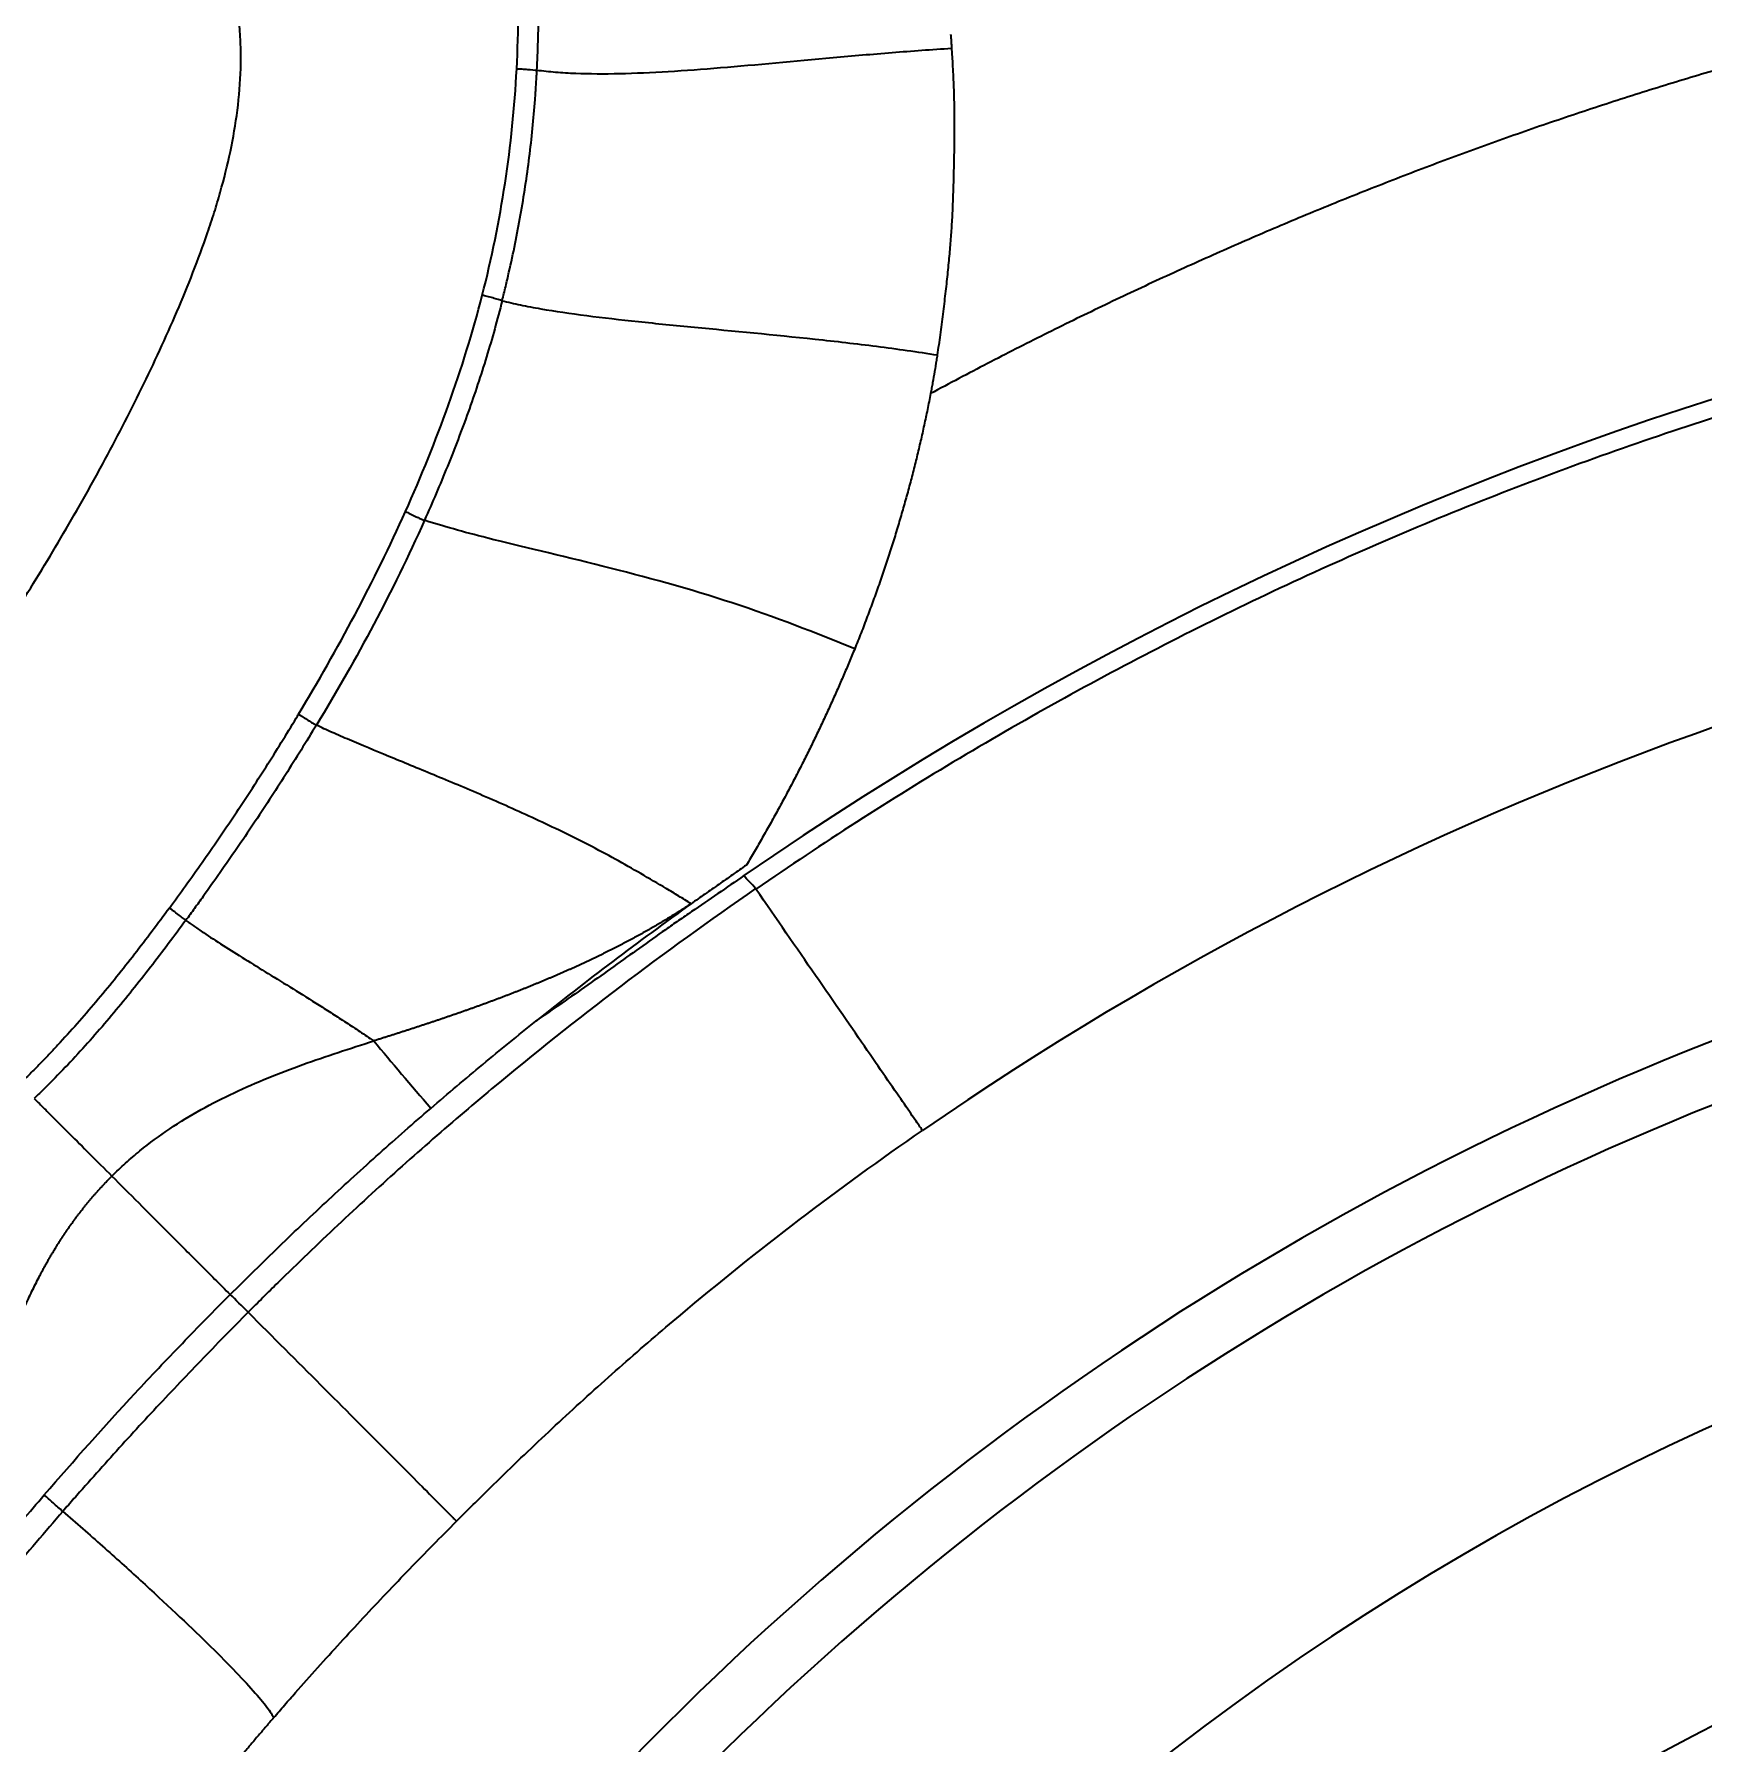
# Model space of a CAD drawing. Header units: millimetres. Extents: x -742 to 742, y -525 to 525.
# Drawn here: x -331.59 to -297.74, y 191.76 to 226.42 of the extents above; entities that cross this region are included whole.
import ezdxf

# ---------------------------------------------------------------- set-up
doc = ezdxf.new("R2010")
doc.units = ezdxf.units.MM
doc.layers.add('粗实线层', color=7, linetype='Continuous', lineweight=35)

msp = doc.modelspace()

# ---------------------------------------------------------------- linework, layer by layer
at = {"layer": '粗实线层'}
for radius, start, end in [(74.366, 55.39145, 124.6427), (68.058, 94.86768, 124.60867), (62.102, 95.32316, 152.44433), (60.894, 95.40482, 151.75376), (74.515, 125.56855, 128.60766), (54.914, 95.5183, 148.3456), (49.433, 95.7359, 144.3389)]:
    msp.add_arc((-274.93, 148.179), radius, start, end, dxfattribs=at)
for points, degree, knots in [([(-333.434, 212.629), (-333.345, 212.743), (-333.258, 212.857), (-333.086, 213.087), (-333.001, 213.203), (-332.75, 213.553), (-332.586, 213.788), (-332.265, 214.264), (-332.108, 214.503), (-331.798, 214.985), (-331.646, 215.228), (-331.346, 215.716), (-331.05, 216.207), (-330.763, 216.704), (-330.551, 217.078), (-330.481, 217.204), (-330.342, 217.455), (-330.273, 217.581), (-330.068, 217.959), (-329.935, 218.213), (-329.672, 218.722), (-329.544, 218.978), (-329.292, 219.492), (-329.169, 219.751), (-328.93, 220.27), (-328.813, 220.531), (-328.588, 221.056), (-328.479, 221.321), (-328.271, 221.854), (-328.172, 222.122), (-328.056, 222.461), (-328.033, 222.529), (-327.988, 222.665), (-327.966, 222.734), (-327.902, 222.938), (-327.861, 223.075), (-327.745, 223.487), (-327.676, 223.762), (-327.559, 224.317), (-327.51, 224.596), (-327.438, 225.158), (-327.415, 225.44), (-327.406, 225.797), (-327.405, 225.868), (-327.404, 226.012), (-327.405, 226.083), (-327.411, 226.297), (-327.419, 226.438), (-327.442, 226.719), (-327.457, 226.859), (-327.495, 227.137), (-327.517, 227.275), (-327.593, 227.688), (-327.654, 227.96), (-327.75, 228.366), (-327.782, 228.502), (-327.846, 228.773), (-327.878, 228.908), (-327.973, 229.313), (-328.036, 229.583), (-328.168, 230.121), (-328.236, 230.389), (-328.38, 230.922), (-328.456, 231.186), (-328.58, 231.578), (-328.623, 231.708), (-328.713, 231.966), (-328.76, 232.094), (-328.833, 232.285), (-328.858, 232.349), (-328.909, 232.475), (-328.935, 232.537), (-329.015, 232.723), (-329.071, 232.846), (-329.245, 233.208), (-329.371, 233.443), (-329.575, 233.783), (-329.645, 233.895), (-329.792, 234.115), (-329.868, 234.222), (-330.027, 234.433), (-330.109, 234.537), (-330.278, 234.741), (-330.365, 234.841), (-330.477, 234.963), (-330.499, 234.987), (-330.545, 235.036), (-330.614, 235.108), (-330.684, 235.178), (-330.825, 235.316), (-330.921, 235.404), (-331.068, 235.535), (-331.118, 235.577), (-331.217, 235.662), (-331.267, 235.704), (-331.368, 235.786), (-331.419, 235.826), (-331.523, 235.905), (-331.575, 235.943), (-331.681, 236.019), (-331.734, 236.057), (-331.841, 236.131), (-331.895, 236.167), (-332.057, 236.275), (-332.168, 236.344), (-332.391, 236.478), (-332.505, 236.542), (-332.679, 236.635), (-332.737, 236.665), (-332.854, 236.724), (-332.913, 236.753), (-333.09, 236.838), (-333.21, 236.892), (-333.45, 236.994), (-333.571, 237.043), (-334.181, 237.272), (-334.685, 237.414), (-335.333, 237.54), (-335.463, 237.563), (-335.66, 237.594), (-335.726, 237.603), (-335.858, 237.621), (-335.924, 237.629), (-336.253, 237.668), (-336.517, 237.689), (-337.047, 237.714), (-337.312, 237.718), (-337.844, 237.711), (-338.11, 237.7), (-338.644, 237.665), (-338.911, 237.641), (-339.446, 237.581), (-339.714, 237.546), (-340.049, 237.495), (-340.116, 237.484), (-340.25, 237.462), (-340.317, 237.451), (-340.518, 237.417), (-340.652, 237.393), (-341.052, 237.317), (-341.317, 237.262), (-342.111, 237.084), (-342.636, 236.949), (-343.678, 236.645), (-344.195, 236.478), (-345.221, 236.11), (-345.73, 235.91), (-346.741, 235.478), (-347.243, 235.245), (-347.866, 234.934), (-347.99, 234.871), (-348.238, 234.742), (-348.362, 234.677), (-348.732, 234.479), (-348.977, 234.343), (-349.704, 233.927), (-350.181, 233.637), (-350.885, 233.184), (-351.351, 232.877), (-351.81, 232.559), (-352.494, 232.075), (-352.943, 231.742), (-353.607, 231.227), (-353.826, 231.053), (-354.262, 230.699), (-354.478, 230.519), (-354.907, 230.154), (-355.12, 229.969), (-355.54, 229.591), (-355.748, 229.399), (-355.954, 229.203)], 3, [0, 0, 0, 0, 0.414242, 0.414242, 0.828485, 0.828485, 1.656969, 1.656969, 2.485454, 2.485454, 3.313938, 3.313938, 4.142423, 4.970907, 4.970907, 5.38515, 5.38515, 5.799392, 5.799392, 6.627877, 6.627877, 7.456361, 7.456361, 8.284846, 8.284846, 9.11333, 9.11333, 9.941815, 9.941815, 10.770299, 10.770299, 10.97742, 10.97742, 11.184542, 11.184542, 11.598784, 11.598784, 12.427268, 12.427268, 13.255753, 13.255753, 14.084238, 14.084238, 14.291359, 14.291359, 14.49848, 14.49848, 14.912722, 14.912722, 15.326964, 15.326964, 15.741207, 15.741207, 16.569691, 16.569691, 16.983934, 16.983934, 17.398176, 17.398176, 18.22666, 18.22666, 19.055145, 19.055145, 19.88363, 19.88363, 20.297872, 20.297872, 20.712114, 20.712114, 20.919235, 20.919235, 21.126356, 21.126356, 21.540599, 21.540599, 22.369083, 22.369083, 22.783325, 22.783325, 23.197568, 23.197568, 23.61181, 23.61181, 24.026052, 24.026052, 24.129613, 24.129613, 24.233173, 24.440295, 24.440295, 24.854537, 24.854537, 25.061658, 25.061658, 25.268779, 25.268779, 25.4759, 25.4759, 25.683021, 25.683021, 25.890143, 25.890143, 26.097264, 26.097264, 26.511506, 26.511506, 26.925748, 26.925748, 27.132869, 27.132869, 27.339991, 27.339991, 27.754233, 27.754233, 28.168475, 28.168475, 29.825444, 29.825444, 30.239687, 30.239687, 30.446808, 30.446808, 30.653929, 30.653929, 31.482413, 31.482413, 32.310898, 32.310898, 33.139383, 33.139383, 33.967867, 33.967867, 34.796352, 34.796352, 35.003473, 35.003473, 35.210594, 35.210594, 35.624836, 35.624836, 36.453321, 36.453321, 38.11029, 38.11029, 39.767259, 39.767259, 41.424228, 41.424228, 43.081197, 43.081197, 43.49544, 43.49544, 43.909682, 43.909682, 44.738166, 44.738166, 46.395136, 46.395136, 47.22362, 48.052105, 48.052105, 49.709074, 49.709074, 50.537558, 50.537558, 51.366043, 51.366043, 52.194527, 52.194527, 53.023012, 53.023012, 53.023012, 53.023012]), ([(-321.402, 225.685), (-321.392, 225.883), (-321.376, 226.279), (-321.363, 227.071), (-321.387, 228.45), (-321.539, 230.004), (-321.832, 231.516), (-322.081, 232.443), (-322.321, 233.169), (-322.523, 233.706), (-322.709, 234.146), (-322.849, 234.451), (-322.932, 234.624), (-322.975, 234.71), (-322.996, 234.753)], 3, [0, 0, 0, 0, 0.581826, 1.163653, 2.327305, 4.65461, 5.818263, 6.981916, 7.563742, 8.145568, 8.727394, 9.018308, 9.163764, 9.309221, 9.309221, 9.309221, 9.309221]), ([(-321.812, 225.715), (-321.772, 226.491), (-321.769, 227.274), (-321.847, 228.829), (-321.926, 229.602), (-322.175, 231.114), (-322.344, 231.854), (-322.777, 233.276), (-323.042, 233.958), (-323.359, 234.6)], 3, [0, 0, 0, 0, 2.277934, 2.277934, 4.555868, 4.555868, 6.833802, 6.833802, 9.111736, 9.111736, 9.111736, 9.111736]), ([(-236.441, 219.152), (-238.694, 220.368), (-243.269, 222.485), (-245.616, 223.398), (-250.271, 225.209), (-255.145, 226.441), (-260, 227.667), (-264.961, 228.292), (-269.942, 228.92), (-274.921, 228.927), (-279.912, 228.933), (-289.832, 227.698), (-294.678, 226.465), (-299.52, 225.233), (-304.224, 223.392), (-308.914, 221.556), (-313.421, 219.133)], 2, [0, 0, 0, 5.014613, 10.029227, 10.029227, 20.058454, 20.058454, 30.087681, 30.087681, 40.116908, 40.116908, 50.146135, 60.175362, 60.175362, 70.204589, 70.204589, 80.233816, 80.233816, 80.233816]), ([(-313.014, 226.419), (-313.01, 226.372), (-313.007, 226.324), (-313.002, 226.251), (-313.001, 226.227), (-312.998, 226.178), (-312.996, 226.153), (-312.995, 226.128)], 3, [0, 0, 0, 0, 0.1461327, 0.1461327, 0.219199, 0.219199, 0.2922654, 0.2922654, 0.2922654, 0.2922654]), ([(-312.995, 226.128), (-313.397, 226.103), (-314.203, 226.044), (-315.797, 225.904), (-317.334, 225.757), (-318.751, 225.652), (-319.737, 225.608), (-320.484, 225.61), (-321.028, 225.642), (-321.28, 225.669), (-321.402, 225.685)], 3, [0, 0, 0, 0, 1.054061, 2.107821, 4.21534, 5.2691, 6.32286, 7.37662, 7.903499, 8.430379, 8.430379, 8.430379, 8.430379]), ([(-312.995, 226.128), (-312.993, 226.094), (-312.99, 226.06), (-312.986, 225.992), (-312.984, 225.957), (-312.978, 225.852), (-312.974, 225.781), (-312.967, 225.639), (-312.963, 225.567), (-312.957, 225.426), (-312.955, 225.357), (-312.95, 225.221), (-312.948, 225.154), (-312.945, 225.023), (-312.944, 224.959), (-312.941, 224.769), (-312.941, 224.645), (-312.942, 224.27), (-312.945, 224.014), (-312.952, 223.689), (-312.953, 223.624), (-312.957, 223.494), (-312.962, 223.298), (-312.97, 223.04), (-312.978, 222.854), (-312.984, 222.732), (-312.987, 222.672), (-312.998, 222.496), (-313.013, 222.268), (-313.033, 222.039), (-313.055, 221.801), (-313.079, 221.554), (-313.108, 221.292), (-313.131, 221.091), (-313.139, 221.022), (-313.156, 220.885), (-313.172, 220.745), (-313.19, 220.605), (-313.208, 220.465), (-313.227, 220.325), (-313.246, 220.187), (-313.266, 220.051), (-313.276, 219.983), (-313.286, 219.916)], 3, [0, 0, 0, 0, 0.097347, 0.097347, 0.194694, 0.194694, 0.389388, 0.389388, 0.584082, 0.584082, 0.778776, 0.778776, 0.973469, 0.973469, 1.168163, 1.168163, 1.557551, 1.557551, 2.336327, 2.336327, 2.53102, 2.53102, 2.725714, 3.115102, 3.309796, 3.309796, 3.50449, 3.50449, 3.893878, 4.283265, 4.283265, 4.672653, 5.062041, 5.062041, 5.256735, 5.256735, 5.451429, 5.646123, 5.646123, 5.840817, 6.03551, 6.03551, 6.230204, 6.230204, 6.230204, 6.230204]), ([(-322.511, 221.126), (-322.318, 221.877), (-322.164, 222.635), (-321.931, 224.164), (-321.853, 224.936), (-321.812, 225.715)], 3, [0, 0, 0, 0, 2.324242, 2.324242, 4.648484, 4.648484, 4.648484, 4.648484]), ([(-322.107, 221.017), (-322.094, 221.065), (-322.07, 221.162), (-322.024, 221.354), (-321.945, 221.692), (-321.841, 222.174), (-321.731, 222.755), (-321.636, 223.337), (-321.554, 223.921), (-321.488, 224.507), (-321.445, 224.997), (-321.418, 225.39), (-321.407, 225.586), (-321.402, 225.685)], 3, [0, 0, 0, 0, 0.147754, 0.295509, 0.591018, 1.182036, 1.773054, 2.364072, 2.95509, 3.546108, 4.137126, 4.432635, 4.728143, 4.728143, 4.728143, 4.728143]), ([(-321.812, 225.715), (-321.782, 225.716), (-321.711, 225.715), (-321.554, 225.704), (-321.446, 225.691), (-321.402, 225.685)], 3, [0, 0, 0, 0, 0.1029736, 0.2059472, 0.4118943, 0.4118943, 0.4118943, 0.4118943]), ([(-280.39, 221.98), (-282.02, 221.86), (-283.646, 221.685), (-286.884, 221.228), (-288.495, 220.946), (-291.695, 220.276), (-293.284, 219.888), (-296.433, 219.008), (-297.993, 218.515), (-301.076, 217.428), (-302.6, 216.834), (-305.605, 215.545), (-307.086, 214.85), (-309.999, 213.365), (-311.431, 212.575), (-314.239, 210.9), (-315.615, 210.016), (-316.961, 209.087)], 3, [0, 0, 0, 0, 4.904148, 4.904148, 9.808296, 9.808296, 14.712444, 14.712444, 19.616592, 19.616592, 24.52074, 24.52074, 29.424888, 29.424888, 34.329036, 34.329036, 39.233184, 39.233184, 39.233184, 39.233184]), ([(-322.107, 221.017), (-322.117, 221.02), (-322.13, 221.023), (-322.157, 221.031), (-322.172, 221.036), (-322.205, 221.045), (-322.239, 221.055), (-322.313, 221.077), (-322.391, 221.099), (-322.463, 221.116), (-322.496, 221.123), (-322.511, 221.126)], 3, [0, 0, 0, 0, 0.052339, 0.052339, 0.1046779, 0.1046779, 0.1570169, 0.2093559, 0.3140338, 0.3663727, 0.4187117, 0.4187117, 0.4187117, 0.4187117]), ([(-322.107, 221.017), (-322.155, 220.826), (-322.256, 220.445), (-322.477, 219.689), (-322.788, 218.755), (-323.211, 217.652), (-323.521, 216.926), (-323.683, 216.565)], 3, [0, 0, 0, 0, 0.591191, 1.182382, 2.364764, 3.547146, 4.729527, 4.729527, 4.729527, 4.729527]), ([(-322.107, 221.017), (-321.99, 220.987), (-321.741, 220.93), (-321.191, 220.826), (-320.413, 220.712), (-319.36, 220.592), (-317.835, 220.442), (-316.183, 220.289), (-314.512, 220.097), (-313.689, 219.981), (-313.286, 219.916)], 3, [0, 0, 0, 0, 0.55593, 1.111861, 2.223722, 3.335583, 4.447444, 6.671166, 7.783027, 8.893996, 8.893996, 8.893996, 8.893996]), ([(-313.286, 219.916), (-313.291, 219.879), (-313.309, 219.765), (-313.34, 219.577), (-313.373, 219.391), (-313.4, 219.243), (-313.414, 219.17), (-313.421, 219.133)], 3, [0, 0, 0, 0, 0.1083434, 0.3372134, 0.5660834, 0.6805184, 0.794953, 0.794953, 0.794953, 0.794953]), ([(-324.067, 216.741), (-324.053, 216.735), (-324.022, 216.721), (-323.936, 216.682), (-323.833, 216.629), (-323.749, 216.59), (-323.713, 216.575), (-323.695, 216.569), (-323.687, 216.566), (-323.683, 216.565)], 3, [0, 0, 0, 0, 0.0528667, 0.1057334, 0.2643335, 0.3436335, 0.3832835, 0.4031085, 0.4229336, 0.4229336, 0.4229336, 0.4229336]), ([(-314.959, 213.959), (-315.758, 214.284), (-317.394, 214.925), (-320.129, 215.669), (-322.351, 216.174), (-323.322, 216.45), (-323.683, 216.565)], 3, [0, 0, 0, 0, 2.424455, 4.848941, 7.273427, 9.115661, 9.115661, 9.115661, 9.115661]), ([(-328.854, 208.704), (-328.744, 208.853), (-328.52, 209.161), (-328.075, 209.787), (-327.526, 210.588), (-326.996, 211.401), (-326.583, 212.058), (-326.365, 212.415), (-326.25, 212.607), (-326.235, 212.632)], 3, [0, 0, 0, 0, 0.556332, 1.138877, 2.303967, 3.469057, 4.051602, 4.634147, 4.722984, 4.722984, 4.722984, 4.722984]), ([(-326.235, 212.632), (-326.221, 212.624), (-326.192, 212.607), (-326.129, 212.567), (-326.043, 212.512), (-325.961, 212.461), (-325.913, 212.433), (-325.89, 212.421), (-325.879, 212.415), (-325.874, 212.413)], 3, [0, 0, 0, 0, 0.0527169, 0.1054338, 0.2108675, 0.3163013, 0.3690181, 0.3953766, 0.421735, 0.421735, 0.421735, 0.421735]), ([(-325.874, 212.413), (-325.977, 212.244), (-326.184, 211.906), (-326.606, 211.235), (-327.149, 210.402), (-327.71, 209.582), (-328.112, 209.016), (-328.344, 208.695), (-328.461, 208.535), (-328.52, 208.456)], 3, [0, 0, 0, 0, 0.595199, 1.190397, 2.380795, 3.571192, 4.166391, 4.46399, 4.76159, 4.76159, 4.76159, 4.76159]), ([(-318.274, 208.792), (-318.358, 208.844), (-318.526, 208.947), (-318.864, 209.151), (-319.291, 209.402), (-319.812, 209.696), (-320.521, 210.074), (-321.433, 210.514), (-322.507, 210.991), (-323.51, 211.411), (-324.422, 211.784), (-325.091, 212.061), (-325.503, 212.241), (-325.721, 212.34), (-325.824, 212.389), (-325.875, 212.413)], 3, [0, 0, 0, 0, 0.26436, 0.527785, 1.054633, 1.581482, 2.108331, 3.162028, 4.215725, 5.269422, 6.32312, 7.376817, 7.903666, 8.16709, 8.430514, 8.430514, 8.430514, 8.430514]), ([(-317.204, 209.361), (-317.38, 209.239), (-317.557, 209.117), (-317.912, 208.875), (-318.089, 208.753), (-318.354, 208.571), (-318.443, 208.51), (-318.619, 208.388), (-318.707, 208.327), (-318.971, 208.142), (-319.146, 208.017), (-319.496, 207.768), (-319.67, 207.643), (-320.02, 207.394), (-320.195, 207.269), (-320.721, 206.898), (-321.074, 206.653), (-321.43, 206.413)], 3, [0, 0, 0, 0, 0.644065, 0.644065, 1.28813, 1.28813, 1.610162, 1.610162, 1.932195, 1.932195, 2.57626, 2.57626, 3.220325, 3.220325, 3.86439, 3.86439, 5.15252, 5.15252, 5.15252, 5.15252]), ([(-316.967, 209.097), (-317.9, 208.455), (-319.723, 207.137), (-321.903, 205.402), (-323.591, 203.959), (-324.836, 202.847), (-325.847, 201.89), (-326.555, 201.205), (-326.957, 200.809), (-327.158, 200.609), (-327.257, 200.509)], 3, [0, 0, 0, 0, 3.355618, 6.711236, 8.389045, 10.066854, 11.744663, 12.583567, 13.00302, 13.422472, 13.422472, 13.422472, 13.422472]), ([(-313.585, 204.194), (-313.609, 204.23), (-313.653, 204.293), (-313.776, 204.472), (-313.856, 204.588), (-314.143, 205.004), (-314.398, 205.373), (-315.011, 206.262), (-315.37, 206.781), (-316.139, 207.895), (-316.549, 208.49), (-316.961, 209.087)], 3, [0, 0, 0, 0, 0.743079, 0.743079, 1.486157, 1.486157, 2.972315, 2.972315, 4.458472, 4.458472, 5.944629, 5.944629, 5.944629, 5.944629]), ([(-328.854, 208.704), (-329.086, 208.389), (-329.554, 207.763), (-330.166, 207.001), (-330.675, 206.408), (-331.002, 206.046), (-331.269, 205.761), (-331.472, 205.55), (-331.644, 205.377), (-331.766, 205.257), (-331.827, 205.197), (-331.857, 205.168), (-331.875, 205.151), (-331.884, 205.142), (-331.888, 205.138)], 3, [0, 0, 0, 0, 1.171934, 2.343896, 2.929878, 3.515859, 3.808849, 4.10184, 4.39483, 4.541326, 4.614573, 4.651197, 4.669509, 4.687821, 4.687821, 4.687821, 4.687821]), ([(-328.52, 208.456), (-328.528, 208.462), (-328.548, 208.477), (-328.598, 208.514), (-328.674, 208.571), (-328.755, 208.631), (-328.807, 208.67), (-328.835, 208.69), (-328.848, 208.699), (-328.854, 208.704)], 3, [0, 0, 0, 0, 0.0520252, 0.1040505, 0.2081009, 0.3121514, 0.3641767, 0.3901893, 0.4162019, 0.4162019, 0.4162019, 0.4162019]), ([(-318.274, 208.792), (-318.29, 208.781), (-318.322, 208.76), (-318.37, 208.729), (-318.418, 208.697), (-318.467, 208.666), (-318.516, 208.635), (-318.565, 208.604), (-318.614, 208.573), (-318.664, 208.543), (-318.714, 208.512), (-318.764, 208.482), (-318.814, 208.451), (-318.864, 208.421), (-318.915, 208.391), (-318.966, 208.361), (-319.018, 208.331), (-319.069, 208.301), (-319.121, 208.272), (-319.173, 208.242), (-319.225, 208.213), (-319.278, 208.183), (-319.331, 208.154), (-319.384, 208.125), (-319.437, 208.096), (-319.49, 208.067), (-319.544, 208.039), (-319.598, 208.01), (-319.652, 207.982), (-319.707, 207.953), (-319.762, 207.925), (-319.817, 207.897), (-319.872, 207.869), (-319.927, 207.841), (-319.983, 207.813), (-320.039, 207.786), (-320.095, 207.758), (-320.152, 207.73), (-320.209, 207.703), (-320.266, 207.676), (-320.323, 207.649), (-320.38, 207.622), (-320.438, 207.595), (-320.496, 207.568), (-320.554, 207.541), (-320.613, 207.514), (-320.671, 207.488), (-320.73, 207.461), (-320.789, 207.435), (-320.849, 207.409), (-320.908, 207.383), (-320.968, 207.357), (-321.028, 207.331), (-321.089, 207.305), (-321.149, 207.279), (-321.21, 207.253), (-321.271, 207.228), (-321.332, 207.202), (-321.394, 207.177), (-321.455, 207.152), (-321.517, 207.126), (-321.579, 207.101), (-321.642, 207.076), (-321.704, 207.051), (-321.767, 207.026), (-321.83, 207.002), (-321.893, 206.977), (-321.957, 206.952), (-322.02, 206.928), (-322.084, 206.903), (-322.148, 206.879), (-322.213, 206.855), (-322.277, 206.831), (-322.342, 206.807), (-322.407, 206.783), (-322.472, 206.759), (-322.537, 206.735), (-322.602, 206.711), (-322.668, 206.688), (-322.733, 206.664), (-322.799, 206.641), (-322.865, 206.618), (-322.932, 206.594), (-322.998, 206.571), (-323.065, 206.548), (-323.132, 206.525), (-323.198, 206.502), (-323.266, 206.479), (-323.333, 206.456), (-323.4, 206.434), (-323.468, 206.411), (-323.535, 206.388), (-323.603, 206.366), (-323.671, 206.343), (-323.74, 206.321), (-323.808, 206.298), (-323.876, 206.276), (-323.945, 206.253), (-324.014, 206.231), (-324.083, 206.209), (-324.152, 206.187), (-324.221, 206.164), (-324.29, 206.142), (-324.36, 206.12), (-324.429, 206.098), (-324.499, 206.076), (-324.569, 206.054), (-324.639, 206.032), (-324.685, 206.017), (-324.709, 206.01)], 3, [0, 0, 0, 0, 0.057074, 0.114285, 0.171634, 0.229123, 0.286753, 0.344525, 0.40244, 0.4605, 0.518706, 0.57706, 0.635562, 0.694213, 0.753016, 0.81197, 0.871078, 0.93034, 0.989758, 1.049332, 1.109065, 1.168956, 1.229007, 1.289219, 1.349594, 1.410131, 1.470833, 1.5317, 1.592733, 1.653933, 1.7153, 1.776837, 1.838544, 1.900421, 1.962469, 2.02469, 2.087083, 2.149651, 2.212393, 2.27531, 2.338403, 2.401672, 2.465119, 2.528744, 2.592548, 2.65653, 2.720693, 2.785035, 2.849559, 2.914264, 2.97915, 3.044219, 3.10947, 3.174903, 3.240518, 3.306314, 3.372293, 3.438452, 3.504793, 3.571314, 3.638016, 3.704898, 3.77196, 3.839201, 3.906621, 3.974219, 4.041993, 4.109941, 4.178062, 4.246355, 4.314816, 4.383446, 4.452242, 4.521202, 4.590325, 4.659609, 4.729051, 4.798651, 4.868406, 4.938316, 5.00838, 5.078599, 5.148973, 5.219504, 5.290191, 5.361034, 5.432035, 5.503194, 5.574509, 5.645983, 5.717615, 5.789406, 5.861355, 5.933463, 6.005729, 6.078155, 6.150738, 6.223478, 6.296376, 6.36943, 6.44264, 6.516005, 6.589525, 6.663198, 6.737024, 6.811003, 6.885134, 6.959415, 7.033846, 7.033846, 7.033846, 7.033846]), ([(-328.52, 208.456), (-328.756, 208.136), (-329.234, 207.498), (-329.973, 206.576), (-330.623, 205.832), (-331.1, 205.331), (-331.38, 205.05), (-331.523, 204.912), (-331.595, 204.843)], 3, [0, 0, 0, 0, 1.187482, 2.374963, 3.562445, 4.156186, 4.453056, 4.749926, 4.749926, 4.749926, 4.749926]), ([(-328.52, 208.456), (-328.492, 208.435), (-328.435, 208.395), (-328.318, 208.312), (-328.103, 208.165), (-327.768, 207.947), (-327.328, 207.671), (-326.854, 207.378), (-326.35, 207.068), (-325.91, 206.793), (-325.548, 206.563), (-325.272, 206.385), (-325.039, 206.231), (-324.85, 206.106), (-324.756, 206.042), (-324.709, 206.01)], 3, [0, 0, 0, 0, 0.141537, 0.283074, 0.566147, 1.132295, 1.698442, 2.264589, 2.830737, 3.396884, 3.679958, 3.963031, 4.246105, 4.387642, 4.529179, 4.529179, 4.529179, 4.529179]), ([(-323.554, 204.643), (-323.205, 204.943), (-322.853, 205.241), (-322.321, 205.682), (-322.143, 205.828), (-321.786, 206.119), (-321.606, 206.264), (-321.426, 206.408)], 3, [0, 0, 0, 0, 1.382296, 1.382296, 2.073444, 2.073444, 2.764593, 2.764593, 2.764593, 2.764593]), ([(-330.02, 203.269), (-329.928, 203.36), (-329.742, 203.536), (-329.357, 203.865), (-328.65, 204.387), (-327.557, 204.986), (-326.157, 205.546), (-325.192, 205.858), (-324.709, 206.01)], 3, [0, 0, 0, 0, 0.377404, 0.754808, 1.509615, 3.01923, 4.528845, 6.03846, 6.03846, 6.03846, 6.03846]), ([(-331.595, 204.843), (-331.54, 204.788), (-331.427, 204.676), (-331.193, 204.442), (-330.881, 204.13), (-330.473, 203.722), (-330.175, 203.425), (-330.02, 203.269)], 3, [0, 0, 0, 0, 0.278388, 0.556776, 1.113552, 1.670328, 2.227104, 2.227104, 2.227104, 2.227104]), ([(-327.619, 200.87), (-327.455, 201.034), (-327.29, 201.197), (-326.96, 201.521), (-326.794, 201.683), (-326.294, 202.164), (-325.958, 202.482), (-325.45, 202.954), (-325.28, 203.11), (-324.938, 203.421), (-324.767, 203.576), (-324.251, 204.037), (-323.904, 204.342), (-323.554, 204.643)], 3, [0, 0, 0, 0, 0.693409, 0.693409, 1.386818, 1.386818, 2.773635, 2.773635, 3.467044, 3.467044, 4.160453, 4.160453, 5.547271, 5.547271, 5.547271, 5.547271]), ([(-323.032, 196.271), (-322.942, 196.363), (-322.76, 196.545), (-322.395, 196.907), (-321.751, 197.535), (-320.813, 198.42), (-319.667, 199.452), (-318.107, 200.793), (-316.1, 202.399), (-314.434, 203.609), (-313.585, 204.194)], 3, [0, 0, 0, 0, 0.385851, 0.771702, 1.543405, 3.086809, 4.630214, 6.173619, 9.260428, 12.347238, 12.347238, 12.347238, 12.347238]), ([(-335.463, 191.633), (-335.45, 191.653), (-335.425, 191.694), (-335.388, 191.756), (-335.352, 191.817), (-335.315, 191.878), (-335.279, 191.94), (-335.244, 192.001), (-335.208, 192.062), (-335.173, 192.123), (-335.138, 192.184), (-335.104, 192.245), (-335.07, 192.306), (-335.036, 192.366), (-335.002, 192.427), (-334.969, 192.488), (-334.936, 192.548), (-334.903, 192.609), (-334.87, 192.669), (-334.838, 192.729), (-334.806, 192.789), (-334.775, 192.85), (-334.743, 192.91), (-334.712, 192.97), (-334.681, 193.03), (-334.651, 193.089), (-334.62, 193.149), (-334.59, 193.209), (-334.561, 193.268), (-334.531, 193.328), (-334.502, 193.387), (-334.473, 193.447), (-334.399, 193.599), (-334.282, 193.846), (-334.125, 194.195), (-333.971, 194.555), (-333.82, 194.924), (-333.695, 195.246), (-333.586, 195.536), (-333.486, 195.811), (-333.367, 196.146), (-333.231, 196.542), (-333.108, 196.911), (-333.004, 197.227), (-332.926, 197.466), (-332.854, 197.687), (-332.788, 197.889), (-332.728, 198.074), (-332.673, 198.242), (-332.624, 198.391), (-332.562, 198.576), (-332.488, 198.796), (-332.399, 199.054), (-332.313, 199.297), (-332.23, 199.527), (-332.149, 199.743), (-332.05, 199.999), (-331.93, 200.293), (-331.787, 200.621), (-331.644, 200.929), (-331.534, 201.15), (-331.459, 201.291), (-331.423, 201.359), (-331.386, 201.427), (-331.349, 201.494), (-331.311, 201.56), (-331.273, 201.626), (-331.235, 201.691), (-331.197, 201.755), (-331.158, 201.819), (-331.119, 201.882), (-331.079, 201.944), (-331.04, 202.005), (-331, 202.066), (-330.959, 202.127), (-330.918, 202.187), (-330.877, 202.246), (-330.835, 202.304), (-330.794, 202.362), (-330.751, 202.42), (-330.709, 202.477), (-330.665, 202.533), (-330.622, 202.589), (-330.578, 202.644), (-330.534, 202.699), (-330.489, 202.753), (-330.444, 202.807), (-330.399, 202.86), (-330.353, 202.913), (-330.307, 202.965), (-330.26, 203.017), (-330.213, 203.068), (-330.165, 203.119), (-330.117, 203.169), (-330.069, 203.219), (-330.036, 203.252), (-330.02, 203.269)], 3, [0, 0, 0, 0, 0.071151, 0.142071, 0.212761, 0.283224, 0.353464, 0.423482, 0.493281, 0.562865, 0.632234, 0.701393, 0.770343, 0.839086, 0.907625, 0.975963, 1.044101, 1.112042, 1.179788, 1.247341, 1.314703, 1.381877, 1.448865, 1.515668, 1.582288, 1.648725, 1.71498, 1.781049, 1.846934, 1.912633, 1.978145, 2.043469, 2.108605, 2.478235, 2.856549, 3.243504, 3.639031, 4.042972, 4.269926, 4.560416, 4.914131, 5.330538, 5.809414, 6.079276, 6.330566, 6.563351, 6.777667, 6.973518, 7.150879, 7.309727, 7.450056, 7.739833, 8.015841, 8.278043, 8.526439, 8.761046, 8.981842, 9.365803, 9.730634, 10.076502, 10.403821, 10.483013, 10.56162, 10.639657, 10.717139, 10.794081, 10.8705, 10.94641, 11.021827, 11.096769, 11.17125, 11.245288, 11.318899, 11.392101, 11.46491, 11.537343, 11.609418, 11.681153, 11.752565, 11.823672, 11.894492, 11.965043, 12.035344, 12.105414, 12.17527, 12.244932, 12.314417, 12.383747, 12.452938, 12.522011, 12.590984, 12.659877, 12.728709, 12.7975, 12.866268, 12.935035, 12.935035, 12.935035, 12.935035]), ([(-330.02, 203.269), (-329.85, 203.099), (-329.485, 202.733), (-328.884, 202.132), (-328.254, 201.501), (-327.83, 201.077), (-327.621, 200.868)], 3, [0, 0, 0, 0, 0.848488, 1.696976, 2.545464, 3.393955, 3.393955, 3.393955, 3.393955]), ([(-331.39, 196.807), (-330.787, 197.507), (-330.172, 198.195), (-329.23, 199.21), (-328.912, 199.546), (-328.27, 200.212), (-327.946, 200.543), (-327.619, 200.87)], 3, [0, 0, 0, 0, 2.772338, 2.772338, 4.158507, 4.158507, 5.544676, 5.544676, 5.544676, 5.544676]), ([(-327.257, 200.509), (-327.582, 200.182), (-328.225, 199.523), (-329.174, 198.522), (-329.949, 197.675), (-330.484, 197.076), (-330.788, 196.731), (-330.939, 196.558), (-331.014, 196.471)], 3, [0, 0, 0, 0, 1.379022, 2.758045, 4.137067, 4.826579, 5.171334, 5.51609, 5.51609, 5.51609, 5.51609]), ([(-327.257, 200.509), (-326.763, 200.014), (-325.763, 199.013), (-324.427, 197.675), (-323.618, 196.863), (-323.251, 196.492), (-323.122, 196.363), (-323.065, 196.305), (-323.042, 196.282), (-323.032, 196.271)], 3, [0, 0, 0, 0, 1.495971, 2.991943, 4.487914, 5.2359, 5.609893, 5.796889, 5.983886, 5.983886, 5.983886, 5.983886]), ([(-333.161, 194.672), (-332.872, 195.034), (-332.58, 195.393), (-331.99, 196.104), (-331.691, 196.457), (-331.39, 196.807)], 3, [0, 0, 0, 0, 1.386845, 1.386845, 2.77369, 2.77369, 2.77369, 2.77369]), ([(-331.014, 196.471), (-331.196, 196.263), (-331.555, 195.843), (-332.264, 194.994), (-333.48, 193.481), (-334.477, 192.151), (-335.121, 191.251)], 3, [0, 0, 0, 0, 0.830596, 1.661191, 3.322382, 6.644765, 6.644765, 6.644765, 6.644765]), ([(-331.014, 196.471), (-330.744, 196.238), (-330.206, 195.767), (-329.171, 194.835), (-328.018, 193.75), (-327.227, 192.932), (-326.899, 192.541), (-326.783, 192.378), (-326.75, 192.317), (-326.739, 192.292)], 3, [0, 0, 0, 0, 0.748937, 1.497874, 2.995747, 4.493621, 5.242557, 5.617026, 5.991494, 5.991494, 5.991494, 5.991494]), ([(-326.739, 192.292), (-326.666, 192.376), (-326.519, 192.545), (-326.223, 192.884), (-325.696, 193.475), (-324.925, 194.317), (-323.982, 195.311), (-323.348, 195.955), (-323.032, 196.271)], 3, [0, 0, 0, 0, 0.339986, 0.679971, 1.359942, 2.719885, 4.079827, 5.439769, 5.439769, 5.439769, 5.439769]), ([(-326.739, 192.292), (-326.765, 192.262), (-326.816, 192.202), (-326.893, 192.112), (-326.97, 192.022), (-327.047, 191.931), (-327.124, 191.84), (-327.201, 191.748), (-327.278, 191.657), (-327.355, 191.564), (-327.433, 191.472), (-327.51, 191.379), (-327.587, 191.285), (-327.664, 191.191), (-327.741, 191.097), (-327.819, 191.003), (-327.896, 190.908), (-327.973, 190.812), (-328.05, 190.717), (-328.128, 190.62), (-328.205, 190.524), (-328.282, 190.427), (-328.36, 190.33), (-328.437, 190.232), (-328.514, 190.134), (-328.592, 190.035), (-328.669, 189.936), (-328.746, 189.837), (-328.824, 189.737), (-328.901, 189.637), (-328.978, 189.537), (-329.055, 189.436), (-329.133, 189.335), (-329.21, 189.233), (-329.287, 189.131), (-329.364, 189.028), (-329.442, 188.926), (-329.519, 188.822), (-329.596, 188.719), (-329.673, 188.614), (-329.75, 188.51), (-329.828, 188.405), (-329.905, 188.3), (-329.982, 188.194), (-330.059, 188.088), (-330.136, 187.981), (-330.213, 187.874), (-330.264, 187.803), (-330.29, 187.767)], 3, [0, 0, 0, 0, 0.118127, 0.236561, 0.355303, 0.474352, 0.59371, 0.713375, 0.833348, 0.953629, 1.074218, 1.195115, 1.316321, 1.437834, 1.559656, 1.681786, 1.804225, 1.926972, 2.050028, 2.173392, 2.297066, 2.421047, 2.545338, 2.669938, 2.794846, 2.920063, 3.04559, 3.171426, 3.29757, 3.424024, 3.550788, 3.67786, 3.805242, 3.932934, 4.060935, 4.189245, 4.317865, 4.446795, 4.576035, 4.705584, 4.835443, 4.965612, 5.096091, 5.22688, 5.357979, 5.489388, 5.621107, 5.753136, 5.753136, 5.753136, 5.753136])]:
    msp.add_open_spline(points, degree=degree, knots=knots, dxfattribs=at)
for points, degree in [([(-324.067, 216.741), (-323.43, 218.161), (-322.895, 219.629), (-322.511, 221.126)], 3), ([(-313.421, 219.133), (-313.923, 216.519), (-314.959, 213.959)], 2), ([(-326.235, 212.632), (-325.437, 213.96), (-324.702, 215.327), (-324.067, 216.741)], 3), ([(-323.683, 216.565), (-324.336, 215.1), (-325.037, 213.791), (-325.874, 212.413)], 3), ([(-314.959, 213.959), (-315.866, 211.733), (-317.155, 209.575)], 2), ([(-317.155, 209.575), (-318.274, 208.792)], 1), ([(-316.967, 209.097), (-317.035, 209.195), (-317.141, 209.269), (-317.204, 209.361)], 3), ([(-324.709, 206.01), (-324.346, 205.572), (-323.957, 205.113), (-323.55, 204.644)], 3), ([(-327.257, 200.509), (-327.383, 200.634), (-327.51, 200.762), (-327.619, 200.87)], 3), ([(-331.014, 196.471), (-331.047, 196.5), (-331.113, 196.557), (-331.211, 196.643), (-331.304, 196.728), (-331.362, 196.781), (-331.39, 196.807)], 3)]:
    msp.add_open_spline(points, degree=degree, dxfattribs=at)

doc.saveas('drawing.dxf')
